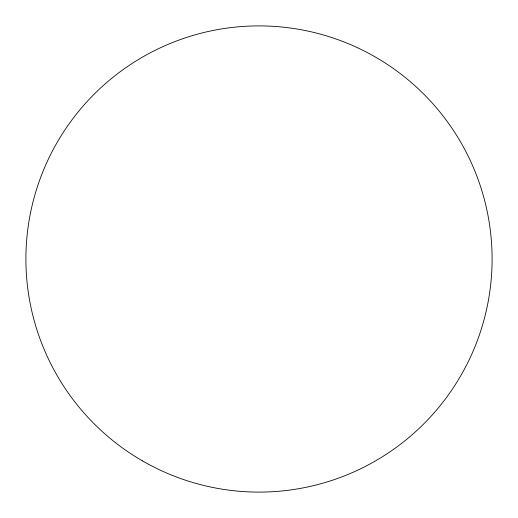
<?xml version="1.0" encoding="UTF-8"?>
<svg xmlns="http://www.w3.org/2000/svg" width="518" height="518" viewBox="0 0 518 518"><rect width="100%" height="100%" fill="white"/><g stroke="black" fill="none" stroke-linecap="round" stroke-linejoin="round"><path stroke-width="0.78" d="M142.45 460.871A233.1 233.1 0 0 0 492.1 259A233.1 233.1 0 0 0 142.45 57.129A233.1 233.1 0 0 0 142.45 460.871"/></g></svg>
